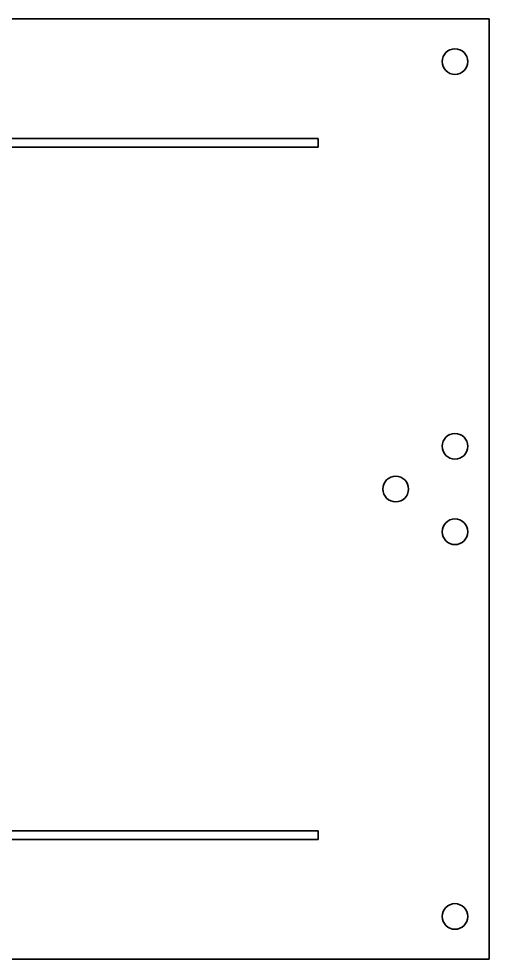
# Model space of a CAD drawing. Header units: millimetres. Extents: x -4 to 226, y -5 to 465.
# Drawn here: x 51 to 106, y -4.9 to 105.1 of the extents above; entities that cross this region are included whole.
import ezdxf

# ---------------------------------------------------------------- set-up
doc = ezdxf.new("R2010")
doc.units = ezdxf.units.MM
doc.layers.add('1', color=7, linetype='Continuous', true_color=0xffffff)

msp = doc.modelspace()

# ---------------------------------------------------------------- linework, layer by layer
at = {"layer": '1', "color": 163, "linetype": 'Continuous', "lineweight": 35}
for p, q in [((105.98, 105.06), (-4.02, 105.06)), ((105.98, 105.06), (-4.02, 105.06)), ((105.98, 105.06), (-4.02, 105.06)), ((105.98, -4.94), (105.98, 105.06)), ((105.98, -4.94), (105.98, 105.06)), ((105.98, -4.94), (105.98, 105.06)), ((-4.02, 91.06), (85.98, 91.06)), ((-4.02, 91.06), (85.98, 91.06)), ((-4.02, 91.06), (85.98, 91.06)), ((85.98, 91.06), (85.98, 90.06)), ((85.98, 91.06), (85.98, 90.06)), ((85.98, 91.06), (85.98, 90.06)), ((85.98, 90.06), (-4.02, 90.06)), ((85.98, 90.06), (-4.02, 90.06)), ((85.98, 90.06), (-4.02, 90.06)), ((-4.02, 10.06), (85.98, 10.06)), ((-4.02, 10.06), (85.98, 10.06)), ((-4.02, 10.06), (85.98, 10.06)), ((85.98, 10.06), (85.98, 9.06)), ((85.98, 10.06), (85.98, 9.06)), ((85.98, 10.06), (85.98, 9.06)), ((85.98, 9.06), (-4.02, 9.06)), ((85.98, 9.06), (-4.02, 9.06)), ((85.98, 9.06), (-4.02, 9.06)), ((-4.02, -4.94), (105.98, -4.94)), ((-4.02, -4.94), (105.98, -4.94)), ((-4.02, -4.94), (105.98, -4.94))]:
    msp.add_line(p, q, dxfattribs=at)
for centre in [(101.98, 100.06), (101.98, 100.06), (101.98, 100.06), (101.98, 55.06), (101.98, 55.06), (101.98, 55.06), (95.05, 50.06), (95.05, 50.06), (95.05, 50.06), (101.98, 45.06), (101.98, 45.06), (101.98, 45.06), (101.98, 0.06), (101.98, 0.06), (101.98, 0.06)]:
    msp.add_circle(centre, 1.5, dxfattribs=at)

doc.saveas('drawing.dxf')
